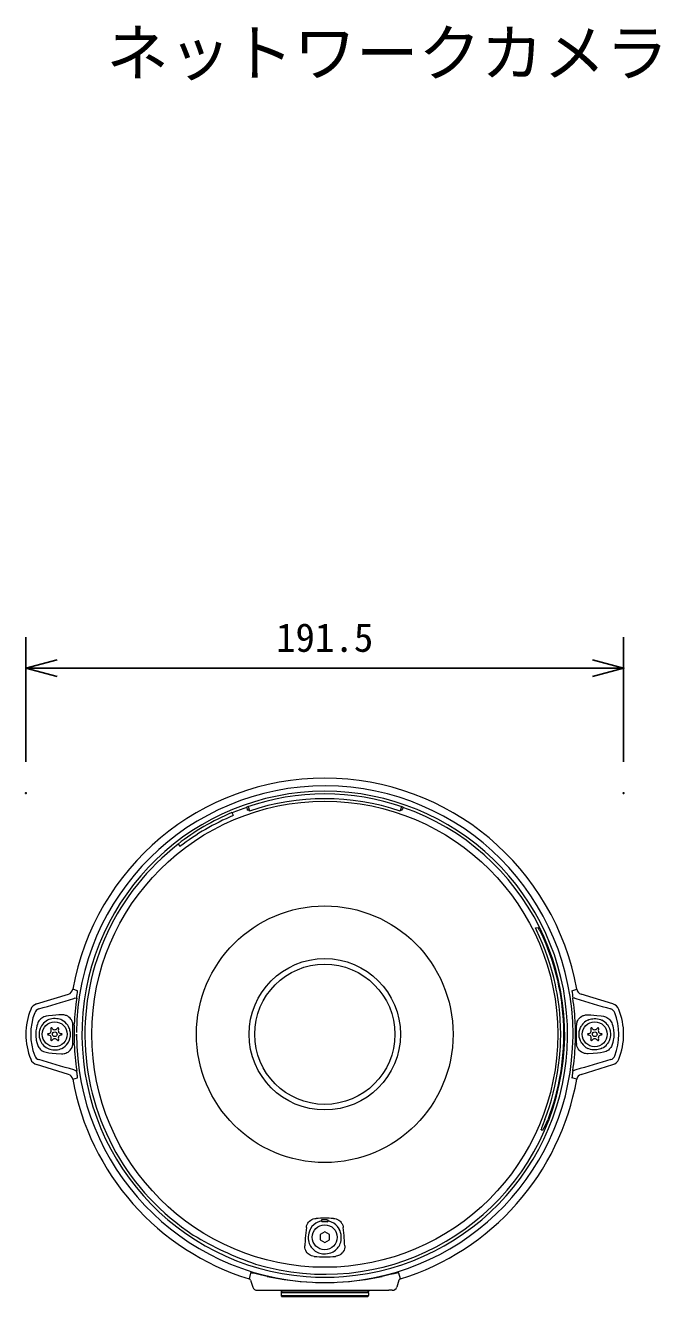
# Model space of a CAD drawing. Units: millimetres, scale not verified. Extents: x -62 to 63, y -119 to 120.
# Drawn here: x -40.7 to 0, y 38.3 to 119.7 of the extents above; entities that cross this region are included whole.
import ezdxf
from ezdxf.enums import TextEntityAlignment as Align

# ---------------------------------------------------------------- set-up
doc = ezdxf.new("R2010")
doc.units = ezdxf.units.MM
doc.header["$LTSCALE"] = 0.125
doc.header["$PDMODE"] = 32
doc.header["$PDSIZE"] = 0.0625
for name, color, linetype, lineweight in [('0-0_0', 7, 'Continuous', 25), ('0-4_GAIKEI', 1, 'Continuous', 18), ('0-5_SUNPO', 7, 'Continuous', 25)]:
    doc.layers.add(name, color=color, linetype=linetype, lineweight=lineweight)
doc.layers.add('0-1_DEFPOINTS', color=7, linetype='Continuous')
doc.layers.add('0-3_MOJI1', color=7, linetype='Continuous')
doc.styles.add('ＭＳ ゴシック', font='')
doc.styles.get('ＭＳ ゴシック').set_extended_font_data('MS Gothic')

# ---------------------------------------------------------------- blocks, each defined once
blk = doc.blocks.new('_OPEN30')
at = {"layer": '0-0_0'}
blk.add_line((0, 0), (-1, 0), dxfattribs=at)
blk.add_lwpolyline([(-1, 0.26795), (0, 0), (-1, -0.26795)], dxfattribs=at)
blk = doc.blocks.new('D6')
at = {"layer": '0-1_DEFPOINTS'}
for p in [(-0.3149, 51.705), (-38.6149, 43.705), (-0.3149, 43.705)]:
    blk.add_point(p, dxfattribs=at)
at = {"layer": '0-5_SUNPO'}
for p, q in [((-38.6149, 45.705), (-38.6149, 53.705)), ((-0.3149, 45.705), (-0.3149, 53.705)), ((-36.6149, 51.705), (-2.3149, 51.705))]:
    blk.add_line(p, q, dxfattribs=at)
at = {"layer": '0-5_SUNPO', "xscale": 2, "yscale": 2, "rotation": 180}
blk.add_blockref('_OPEN30', (-38.6149, 51.705), dxfattribs=at)
at = {"layer": '0-5_SUNPO', "xscale": 2, "yscale": 2}
blk.add_blockref('_OPEN30', (-0.3149, 51.705), dxfattribs=at)
at = {"layer": '0-5_SUNPO', "style": 'ＭＳ ゴシック'}
blk.add_text('191.5', height=1.833, dxfattribs=at).set_placement((-22.5899, 52.205), align=Align.BOTTOM_LEFT)

msp = doc.modelspace()

# ---------------------------------------------------------------- linework, layer by layer
at = {"layer": '0-4_GAIKEI'}
for p, q in [((-27.446, 69.3191), (-27.3752, 69.1502)), ((-26.5106, 69.6758), (-26.4469, 69.4911)), ((-26.4404, 69.4723), (-26.4469, 69.4911)), ((-26.4404, 69.4723), (-26.347, 69.504)), ((-26.4158, 69.7081), (-26.3261, 69.442)), ((-26.3197, 69.4231), (-26.3261, 69.442)), ((-16.6744, 69.4231), (-16.668, 69.442)), ((-16.5783, 69.7081), (-16.668, 69.442)), ((-16.6471, 69.504), (-16.5536, 69.4723)), ((-16.5536, 69.4723), (-16.5471, 69.4911)), ((-16.4835, 69.6758), (-16.5471, 69.4911)), ((-27.3675, 69.1318), (-27.3752, 69.1502)), ((-30.8981, 67.3103), (-30.7862, 67.1653)), ((-30.774, 67.1495), (-30.7862, 67.1653)), ((-7.9918, 61.9439), (-7.8214, 61.9586)), ((-37.3326, 57.9147), (-37.6424, 58.0069)), ((-5.6615, 57.9147), (-5.3517, 58.0069)), ((-37.4801, 57.4518), (-37.4205, 57.4425)), ((-5.514, 57.4518), (-5.5736, 57.4425)), ((-37.5522, 55.7032), (-37.5491, 55.7841)), ((-5.4418, 55.7032), (-5.445, 55.7841)), ((-37.4029, 55.0122), (-37.4033, 55.1255)), ((-5.5912, 55.0122), (-5.5908, 55.1255)), ((-37.5491, 54.4682), (-37.5522, 54.5475)), ((-5.445, 54.4682), (-5.4419, 54.5475)), ((-37.6424, 52.2442), (-37.3325, 52.3363)), ((-37.4801, 52.7993), (-37.4205, 52.8086)), ((-5.3517, 52.2442), (-5.6615, 52.3363)), ((-5.514, 52.7993), (-5.5736, 52.8086)), ((-21.7124, 43.1619), (-21.7112, 43.1714)), ((-21.2817, 43.1619), (-21.2829, 43.1714)), ((-21.497, 42.472), (-21.797, 42.2987)), ((-21.3397, 43.1082), (-21.6544, 43.1082)), ((-21.197, 42.2987), (-21.497, 42.472)), ((-21.797, 42.2987), (-21.797, 41.9523)), ((-21.797, 41.9523), (-21.497, 41.7791)), ((-21.497, 41.7791), (-21.197, 41.9523)), ((-21.197, 41.9523), (-21.197, 42.2987)), ((-24.2971, 38.5651), (-24.2971, 38.3851)), ((-18.697, 38.5651), (-24.2971, 38.5651)), ((-24.2971, 38.3851), (-18.697, 38.3851)), ((-24.2371, 38.3251), (-18.757, 38.3251)), ((-18.697, 38.7251), (-18.697, 38.6251)), ((-18.697, 38.5651), (-18.697, 38.3851))]:
    msp.add_line(p, q, dxfattribs=at)
at = {"layer": '0-4_GAIKEI', "color": 7}
for p, q in [((-39.9597, 57.0711), (-37.9192, 57.6949)), ((-3.0344, 57.0711), (-5.0749, 57.6949)), ((-37.9192, 52.5562), (-39.9597, 53.18)), ((-5.0749, 52.5562), (-3.0344, 53.18)), ((-26.2516, 39.3679), (-26.1056, 38.9303)), ((-16.7425, 39.3679), (-16.8885, 38.9303)), ((-25.8208, 38.7251), (-17.3887, 38.7251)), ((-17.1733, 38.7251), (-17.3887, 38.7251))]:
    msp.add_line(p, q, dxfattribs=at)
at = {"layer": '0-4_GAIKEI'}
for points in [[(-7.9918, 61.9439), (-7.992, 61.9438), (-7.9923, 61.9436), (-7.9924, 61.9432), (-7.9924, 61.9416), (-7.9917, 61.9377), (-7.9876, 61.9253), (-7.9715, 61.8865), (-7.9257, 61.789)], [(-7.9256, 61.789), (-7.9745, 61.894), (-7.9871, 61.9258)], [(-7.7348, 61.8054), (-7.792, 61.915), (-7.8145, 61.9515), (-7.8198, 61.9578), (-7.821, 61.9585), (-7.8214, 61.9586)], [(-7.4027, 49.6575), (-7.2476, 50.0764), (-7.105, 50.4998), (-6.9748, 50.9272), (-6.8573, 51.3583), (-6.7526, 51.7927), (-6.6607, 52.2299), (-6.5818, 52.6696), (-6.512, 53.1393), (-6.4569, 53.6111), (-6.4166, 54.0843), (-6.3996, 54.3681), (-6.3879, 54.6522), (-6.3804, 55.123), (-6.3877, 55.593), (-6.4097, 56.0626), (-6.4422, 56.4871), (-6.4867, 56.9108), (-6.5431, 57.3339), (-6.6102, 57.7487), (-6.6607, 58.0213), (-6.718, 58.3012), (-6.8218, 58.7519), (-6.9394, 59.1992), (-7.0706, 59.6427), (-7.2152, 60.082), (-7.3732, 60.5167), (-7.5444, 60.9463), (-7.7286, 61.3706), (-7.9257, 61.789)], [(-7.7348, 61.8054), (-7.5279, 61.3621), (-7.3352, 60.9123), (-7.157, 60.4566), (-6.9936, 59.9954), (-6.8449, 59.5293), (-6.7113, 59.0585), (-6.5929, 58.5838), (-6.5113, 58.2121), (-6.439, 57.8384), (-6.3761, 57.463), (-6.3353, 57.1813), (-6.2997, 56.8989), (-6.2563, 56.4745), (-6.2248, 56.0491), (-6.2051, 55.6217), (-6.1973, 55.194), (-6.2025, 54.7191), (-6.2223, 54.2453), (-6.2568, 53.7712), (-6.2999, 53.3502), (-6.3548, 52.9304), (-6.3983, 52.6491), (-6.4479, 52.3639), (-6.5416, 51.8957), (-6.6234, 51.5384), (-6.7214, 51.1552), (-6.8292, 50.7745), (-6.9469, 50.3967), (-7.0743, 50.0221), (-7.2113, 49.6511)], [(-37.6354, 55.7881), (-37.6453, 55.8418), (-37.6597, 55.8953), (-37.6789, 55.9486), (-37.7023, 55.9997), (-37.7292, 56.0473), (-37.759, 56.0915), (-37.8211, 56.1649), (-37.8872, 56.2241), (-37.9629, 56.2753), (-38.0522, 56.3193), (-38.1023, 56.3374), (-38.1543, 56.3517), (-38.2082, 56.3621), (-38.2626, 56.3683), (-38.3644, 56.3692), (-38.5421, 56.3598), (-38.7344, 56.3496), (-38.9385, 56.3344), (-39.1991, 56.3034), (-39.348, 56.2804), (-39.4168, 56.2657), (-39.4892, 56.2423), (-39.5627, 56.2089), (-39.633, 56.1662), (-39.6987, 56.1145), (-39.7577, 56.055), (-39.8088, 55.9893), (-39.8508, 55.9203), (-39.884, 55.8495), (-39.9077, 55.7832), (-39.9446, 55.6575), (-39.9762, 55.5268), (-39.994, 55.4327), (-40.0073, 55.3369), (-40.0163, 55.232), (-40.0193, 55.1255), (-40.0171, 55.0335), (-40.01, 54.9392), (-39.9976, 54.8413)], [(-5.3586, 55.7881), (-5.3487, 55.8418), (-5.3344, 55.8953), (-5.3152, 55.9486), (-5.2917, 55.9997), (-5.2648, 56.0473), (-5.2351, 56.0915), (-5.173, 56.1649), (-5.1068, 56.2241), (-5.0312, 56.2753), (-4.9418, 56.3193), (-4.8918, 56.3374), (-4.8398, 56.3517), (-4.7859, 56.3621), (-4.7315, 56.3683), (-4.6296, 56.3692)], [(-4.6296, 56.3692), (-4.452, 56.3598), (-4.2596, 56.3496), (-4.0556, 56.3344), (-3.7949, 56.3034), (-3.6461, 56.2804)], [(-3.6461, 56.2804), (-3.5772, 56.2657), (-3.5049, 56.2423), (-3.4314, 56.2089), (-3.361, 56.1662), (-3.2953, 56.1145), (-3.2364, 56.055), (-3.1853, 55.9893), (-3.1433, 55.9203), (-3.1101, 55.8495), (-3.0863, 55.7832)], [(-39.5892, 55.7529), (-39.6536, 55.6586), (-39.6968, 55.5805), (-39.7356, 55.4928), (-39.7583, 55.4272), (-39.7767, 55.3587), (-39.791, 55.2853), (-39.8006, 55.2061), (-39.8039, 55.1255)], [(-38.3445, 56.0296), (-38.4181, 56.0611), (-38.4956, 56.0876), (-38.5791, 56.109), (-38.6684, 56.124), (-38.7681, 56.1316), (-38.8735, 56.1291), (-38.9792, 56.1157), (-39.0812, 56.0922), (-39.1746, 56.0608), (-39.2556, 56.0255)], [(-37.9698, 54.5461), (-37.9224, 54.6246), (-37.8779, 54.7154), (-37.838, 54.8239), (-37.8085, 54.9476), (-37.7989, 55.0141), (-37.7936, 55.0833), (-37.7933, 55.1586), (-37.7984, 55.2321), (-37.8082, 55.3026), (-37.8226, 55.3715), (-37.8406, 55.4361), (-37.8624, 55.4983), (-37.8865, 55.5555), (-37.925, 55.6315), (-37.9658, 55.6993)], [(-37.6337, 54.5438), (-37.6335, 54.9977), (-37.6339, 55.4827), (-37.6336, 55.707)], [(-5.3604, 54.5438), (-5.3606, 54.9977), (-5.3602, 55.4827), (-5.3605, 55.707)], [(-5.0242, 54.5461), (-5.0717, 54.6246), (-5.1162, 54.7154), (-5.1561, 54.8239), (-5.1856, 54.9476), (-5.1952, 55.0141), (-5.2005, 55.0833), (-5.2008, 55.1586), (-5.1957, 55.2321), (-5.1858, 55.3026), (-5.1715, 55.3715), (-5.1535, 55.4361), (-5.1316, 55.4983), (-5.1075, 55.5555), (-5.0691, 55.6315), (-5.0282, 55.6993)], [(-4.6496, 56.0296), (-4.576, 56.0611), (-4.4985, 56.0876), (-4.415, 56.109), (-4.3256, 56.124), (-4.226, 56.1316), (-4.1206, 56.1291), (-4.0149, 56.1157), (-3.9128, 56.0922), (-3.8194, 56.0608), (-3.7385, 56.0255)], [(-3.4049, 55.7529), (-3.3405, 55.6586), (-3.2973, 55.5805), (-3.2585, 55.4928), (-3.2358, 55.4272), (-3.2174, 55.3587), (-3.2031, 55.2853), (-3.1935, 55.2061), (-3.1901, 55.1255)], [(-3.0863, 55.7832), (-3.0495, 55.6575), (-3.0179, 55.5268), (-3.0001, 55.4327), (-2.9867, 55.3369), (-2.9778, 55.232), (-2.9747, 55.1255)], [(-39.9976, 54.8413), (-39.98, 54.7423), (-39.9478, 54.6056), (-39.9077, 54.4678), (-39.8872, 54.4097), (-39.8607, 54.3499), (-39.8257, 54.2874), (-39.7827, 54.2262), (-39.7298, 54.1661), (-39.6684, 54.1111), (-39.5972, 54.0617), (-39.5194, 54.0213), (-39.4362, 53.9908), (-39.348, 53.9707), (-39.1723, 53.9439), (-38.972, 53.9199), (-38.7003, 53.8995), (-38.3645, 53.8818), (-38.2851, 53.8814), (-38.2035, 53.8897), (-38.1484, 53.9007), (-38.0943, 53.9163), (-38.0168, 53.9474), (-37.9464, 53.9858), (-37.8676, 54.0429), (-37.8013, 54.1074), (-37.7431, 54.1824), (-37.6929, 54.2709), (-37.6726, 54.3187), (-37.6562, 54.3678), (-37.6355, 54.4641)], [(-39.8039, 55.1255), (-39.8, 55.0387), (-39.7884, 54.9499), (-39.764, 54.8435), (-39.7415, 54.774), (-39.7137, 54.7062), (-39.669, 54.6185), (-39.6203, 54.5409), (-39.5892, 54.4982)], [(-3.1901, 55.1255), (-3.194, 55.0387), (-3.2057, 54.9499), (-3.23, 54.8435), (-3.2526, 54.774), (-3.2804, 54.7062), (-3.3251, 54.6185), (-3.3738, 54.5409), (-3.4048, 54.4982)], [(-2.9747, 55.1255), (-2.977, 55.0335), (-2.9841, 54.9392), (-2.9964, 54.8413), (-3.0141, 54.7423), (-3.0463, 54.6056), (-3.0863, 54.4678)], [(-39.2556, 54.2256), (-39.1829, 54.1936), (-39.1058, 54.1663), (-39.0224, 54.144), (-38.9288, 54.1277), (-38.8276, 54.1196), (-38.7215, 54.1218), (-38.6157, 54.1349), (-38.5152, 54.1577), (-38.425, 54.1874), (-38.3446, 54.2215)], [(-4.6296, 53.8818), (-4.709, 53.8814), (-4.7905, 53.8897), (-4.8456, 53.9007), (-4.8998, 53.9163), (-4.9773, 53.9474), (-5.0477, 53.9858), (-5.1265, 54.0429), (-5.1928, 54.1074), (-5.251, 54.1824), (-5.3012, 54.2709), (-5.3215, 54.3187), (-5.3379, 54.3678), (-5.3586, 54.4641)], [(-3.7385, 54.2256), (-3.8112, 54.1936), (-3.8882, 54.1663), (-3.9717, 54.144), (-4.0653, 54.1277), (-4.1665, 54.1196), (-4.2726, 54.1218), (-4.3783, 54.1349), (-4.4789, 54.1577), (-4.5691, 54.1874), (-4.6495, 54.2215)], [(-3.6461, 53.9707), (-3.8217, 53.9439), (-4.0221, 53.9199), (-4.2938, 53.8995), (-4.6296, 53.8818)], [(-3.0863, 54.4678), (-3.1068, 54.4097), (-3.1334, 54.3499), (-3.1684, 54.2874), (-3.2114, 54.2262), (-3.2643, 54.1661), (-3.3257, 54.1111), (-3.3968, 54.0617), (-3.4747, 54.0213), (-3.5579, 53.9908), (-3.6461, 53.9707)], [(-7.6297, 49.0033), (-7.523, 48.9997), (-7.5219, 48.9998), (-7.5194, 49.0011), (-7.5084, 49.0127), (-7.4931, 49.0351), (-7.4524, 49.1065), (-7.3758, 49.2613), (-7.2929, 49.4484), (-7.2113, 49.6511)], [(-7.4026, 49.6575), (-7.5458, 49.2819), (-7.6046, 49.1167), (-7.6278, 49.0339)], [(-22.6763, 42.759), (-22.6596, 42.8492), (-22.6305, 42.9364), (-22.5893, 43.0188), (-22.5368, 43.0947), (-22.4733, 43.1629), (-22.4004, 43.2213), (-22.3195, 43.2686), (-22.2324, 43.3036), (-22.1407, 43.3255), (-22.0489, 43.3338)], [(-21.6381, 43.2441), (-21.6799, 43.2418), (-21.6946, 43.2395), (-21.6976, 43.2383), (-21.6981, 43.2378)], [(-21.356, 43.2441), (-21.3142, 43.2418), (-21.2994, 43.2395), (-21.2965, 43.2383), (-21.296, 43.2378)], [(-20.9452, 43.3338), (-20.8512, 43.3252), (-20.7595, 43.3029), (-20.6723, 43.2675), (-20.5914, 43.2197), (-20.5376, 43.1779), (-20.4886, 43.1308), (-20.4449, 43.0788), (-20.416, 43.0371), (-20.3904, 42.9932), (-20.3499, 42.9004), (-20.3243, 42.8027), (-20.3178, 42.759)], [(-22.4102, 42.6744), (-22.4373, 42.6235), (-22.4859, 42.5108), (-22.5219, 42.3933), (-22.5452, 42.2725), (-22.5559, 42.15), (-22.5565, 42.1211)], [(-20.4375, 42.1211), (-20.4396, 42.179), (-20.4532, 42.3012), (-20.4796, 42.4213), (-20.5186, 42.5379), (-20.57, 42.6492), (-20.5838, 42.6744)], [(-22.176, 40.8993), (-22.2615, 40.9126), (-22.3444, 40.9365), (-22.4229, 40.9705), (-22.4958, 41.0139), (-22.5619, 41.0657), (-22.6254, 41.1309), (-22.6786, 41.2033), (-22.7208, 41.2815), (-22.7516, 41.3641), (-22.7708, 41.4493), (-22.7781, 41.5359), (-22.7773, 41.5796)], [(-20.2168, 41.5796), (-20.2188, 41.4856), (-20.2347, 41.3925), (-20.2643, 41.3022), (-20.3075, 41.2164), (-20.3653, 41.1349), (-20.4359, 41.0624), (-20.4758, 41.03), (-20.5184, 41.0007), (-20.5631, 40.9747), (-20.61, 40.9522), (-20.6857, 40.9247), (-20.7645, 40.9063), (-20.818, 40.8993)], [(-22.033, 41.1945), (-21.9836, 41.1695), (-21.8982, 41.1338), (-21.8099, 41.1055), (-21.7194, 41.0846), (-21.6366, 41.072), (-21.5529, 41.0652), (-21.497, 41.0639), (-21.4411, 41.0652), (-21.3298, 41.0755), (-21.2201, 41.0963), (-21.1132, 41.1276), (-21.0103, 41.1696), (-20.9611, 41.1945)], [(-25.1775, 39.6188), (-25.8066, 39.76), (-26.06, 39.8143), (-26.1545, 39.8312), (-26.2198, 39.8386), (-26.2399, 39.8382), (-26.2483, 39.8363), (-26.2509, 39.8348), (-26.2529, 39.832), (-26.3429, 39.4574)], [(-16.6511, 39.4574), (-16.7412, 39.832), (-16.7416, 39.8331), (-16.7434, 39.835), (-16.7464, 39.8365), (-16.7562, 39.8384), (-16.7799, 39.8383), (-16.8569, 39.8284), (-17.0493, 39.7904), (-17.3121, 39.732), (-17.8166, 39.6188)], [(-24.2971, 38.7251), (-24.2971, 38.6251), (-18.697, 38.6251)]]:
    msp.add_lwpolyline(points, dxfattribs=at)
for centre, radius in [((-21.497, 55.1255), 14.9256), ((-21.497, 55.1255), 8.2198), ((-21.497, 55.1255), 4.849), ((-21.497, 55.1255), 4.49), ((-38.7975, 55.1255), 0.8), ((-4.1966, 55.1255), 0.8), ((-38.7975, 55.1255), 0.152), ((-4.1966, 55.1255), 0.152), ((-21.497, 42.1255), 0.7994)]:
    msp.add_circle(centre, radius, dxfattribs=at)
at = {"layer": '0-4_GAIKEI', "color": 7}
for centre, radius, start, end in [((-21.497, 55.1255), 16.4004, 10.11858, 169.88142), ((-38.0361, 58.0774), 0.4, 286.99036, 349.83619), ((-4.958, 58.0774), 0.4, 190.16381, 253.00964), ((-39.7843, 56.4975), 0.5998, 107.00456, 158.29019), ((-3.2098, 56.4975), 0.5998, 21.70981, 72.99544), ((-36.3374, 55.1255), 4.3096, 158.29478, 201.70522), ((-6.6567, 55.1255), 4.3096, 338.29478, 21.70522), ((-39.7843, 53.7536), 0.5998, 201.70974, 252.99545), ((-3.2098, 53.7536), 0.5998, 287.00455, 338.29026), ((-38.0361, 52.1736), 0.4, 10.16332, 73.00921), ((-21.497, 55.1255), 16.4004, 190.11858, 252.81401), ((-21.497, 55.1255), 16.4004, 287.18599, 349.88142), ((-4.958, 52.1736), 0.4, 106.99079, 169.83668), ((-26.3847, 39.3234), 0.1404, 18.50893, 72.70284), ((-16.6094, 39.3234), 0.1404, 107.29947, 161.48895)]:
    msp.add_arc(centre, radius, start, end, dxfattribs=at)
at = {"layer": '0-4_GAIKEI'}
for centre, radius, start, end in [((-21.497, 55.1255), 15.9063, 0, 179.59177), ((-21.497, 55.1255), 15.5604, 274.42309, 265.57691), ((-21.497, 55.1255), 15.3898, 70.98775, 109.01226), ((-21.497, 55.0687), 15.143, 71.42933, 108.57067), ((-21.497, 55.1255), 15.3898, 112.74015, 127.65173), ((-21.497, 55.1255), 15.3699, 109.01226, 112.74015), ((-21.497, 55.1255), 15.3699, 253.22964, 70.98775), ((-21.4684, 55.0764), 15.2431, 112.76789, 127.62397), ((-21.497, 55.1255), 15.3699, 127.65173, 236.77037), ((-8.0455, 61.9169), 0.0601, 4.11041, 26.70014), ((-51.3089, 59.4719), 14.0627, 351.68205, 353.64281), ((8.3148, 59.4719), 14.0627, 186.35719, 188.31795), ((-242.3784, 743.724), 716.2168, 286.42822, 286.61526), ((-37.7564, 58.0007), 0.6145, 286.60974, 296.72056), ((-21.6238, 55.1249), 15.9389, 171.65777, 177.63003), ((-37.463, 57.1393), 0.3061, 76.98833, 82.02531), ((-21.3703, 55.1249), 15.9389, 2.36997, 8.34223), ((-5.5311, 57.1393), 0.3061, 97.97469, 103.01167), ((-5.2376, 58.0007), 0.6145, 243.27944, 253.39026), ((199.3843, 743.724), 716.2168, 253.38474, 253.57178), ((-36.4513, 55.1255), 3.886, 159.18946, 200.81034), ((-39.7106, 56.3629), 0.3999, 106.22743, 158.99894), ((-3.2835, 56.3629), 0.3999, 21.00106, 73.77257), ((-6.5427, 55.1255), 3.886, 339.18966, 20.81054), ((-38.8648, 55.2072), 0.9069, 115.53262, 143.01476), ((-39.2201, 55.3695), 0.2, 270, 30), ((-39.0088, 55.4916), 0.044, 30, 210), ((-38.7975, 55.6136), 0.2, 210, 330), ((-38.5862, 55.4916), 0.044, 330, 150), ((-38.3748, 55.3695), 0.2, 150, 270), ((-38.7181, 55.2193), 0.8922, 32.54157, 65.249), ((-39.1119, 55.7138), 1.4784, 359.73516, 2.88235), ((-21.7259, 55.1226), 15.837, 177.89897, 179.98948), ((-21.2682, 55.1226), 15.837, 0.01052, 2.10103), ((-3.8821, 55.7138), 1.4784, 177.11765, 180.26484), ((-4.276, 55.2193), 0.8922, 114.751, 147.45843), ((-4.6192, 55.3695), 0.2, 270, 30), ((-4.4079, 55.4916), 0.044, 30, 210), ((-4.1966, 55.6136), 0.2, 210, 330), ((-3.9853, 55.4916), 0.044, 330, 150), ((-3.774, 55.3695), 0.2, 150, 270), ((-4.1293, 55.2072), 0.9069, 36.98524, 64.46738), ((-39.2201, 55.1255), 0.044, 90, 270), ((-39.2201, 54.8815), 0.2, 330, 90), ((-39.0088, 54.7595), 0.044, 150, 330), ((-38.7975, 54.6375), 0.2, 30, 150), ((-38.5862, 54.7595), 0.044, 210, 30), ((-38.3748, 54.8815), 0.2, 90, 210), ((-38.3748, 55.1255), 0.044, 270, 90), ((-21.7178, 55.1286), 15.845, 180.01112, 182.10188), ((-21.497, 55.1255), 15.9063, 180.00001, 267.14732), ((-21.497, 55.1255), 15.9063, 272.85263, 359.59177), ((-21.2762, 55.1286), 15.845, 357.89812, 359.98888), ((-4.6192, 55.1255), 0.044, 90, 270), ((-4.6192, 54.8815), 0.2, 330, 90), ((-4.4079, 54.7595), 0.044, 150, 330), ((-4.1966, 54.6375), 0.2, 30, 150), ((-3.9853, 54.7595), 0.044, 210, 30), ((-3.774, 54.8815), 0.2, 90, 210), ((-3.774, 55.1255), 0.044, 270, 90), ((-39.7106, 53.8882), 0.3999, 201.00163, 253.77289), ((-38.8648, 55.0438), 0.9068, 216.98402, 244.46916), ((-38.7154, 55.0278), 0.8874, 294.69627, 327.13598), ((-39.1113, 54.5369), 1.4776, 357.17401, 0.26481), ((-21.6239, 55.1261), 15.9389, 182.36591, 188.34223), ((-21.3702, 55.1261), 15.9389, 351.65777, 357.63409), ((-3.8828, 54.5369), 1.4776, 179.73519, 182.82599), ((-4.2787, 55.0278), 0.8874, 212.86402, 245.30373), ((-4.1293, 55.0438), 0.9068, 295.53084, 323.01598), ((-3.2835, 53.8882), 0.3999, 286.22711, 338.99837), ((-242.3746, -633.46), 716.2033, 73.38474, 73.57178), ((199.3805, -633.46), 716.2033, 106.42822, 106.61526), ((-37.7564, 52.2505), 0.6144, 63.27939, 73.39191), ((-37.463, 53.1119), 0.3062, 277.97876, 283.01449), ((-51.1797, 50.796), 13.9324, 7.35742, 8.32664), ((-52.5147, 50.6335), 15.2774, 6.39946, 7.32069), ((9.5207, 50.6335), 15.2774, 172.67931, 173.60054), ((8.1856, 50.796), 13.9324, 171.67336, 172.64258), ((-5.5311, 53.1119), 0.3062, 256.98551, 262.02124), ((-5.2377, 52.2505), 0.6144, 106.60809, 116.72061), ((-7.6847, 49.0275), 0.0601, 336.26827, 13.97517), ((-21.497, 14.1737), 29.1653, 88.91588, 91.08415), ((-21.5056, 42.0626), 1.1186, 100.65555, 112.43682), ((-21.6549, 43.1661), 0.0578, 184.17834, 270.51801), ((-19.3952, 42.7479), 2.3544, 167.99107, 169.63888), ((-21.497, 36.3223), 6.9232, 88.8327, 91.1673), ((-21.3392, 43.1661), 0.0578, 269.4822, 355.8234), ((-23.5989, 42.7479), 2.3544, 10.36112, 12.00892), ((-21.4885, 42.0626), 1.1186, 67.56319, 79.34445), ((-1.8634, 40.3358), 20.9534, 173.35922, 175.25928), ((-21.552, 42.1844), 0.9883, 112.64443, 150.27639), ((-21.4421, 42.1844), 0.9883, 29.72362, 67.35557), ((-41.1236, 40.3361), 20.9463, 4.74175, 6.64246), ((-19.2753, 59.8901), 20.5866, 238.86518, 251.13482), ((-5.6894, 40.6963), 17.1106, 175.40329, 177.04077), ((-21.4264, 42.1048), 1.1301, 179.17232, 200.00761), ((-21.5516, 42.0729), 1.0018, 200.74198, 241.27431), ((-21.4425, 42.0729), 1.0018, 298.72569, 339.25802), ((-21.5676, 42.1048), 1.1301, 339.9895, 0.82638), ((-37.3101, 40.6958), 17.1161, 2.95995, 4.59691), ((-21.4741, 48.2722), 7.4061, 264.56188, 269.82293), ((-21.5199, 48.2722), 7.406, 270.17706, 275.43815), ((-21.5085, 56.3545), 17.1332, 257.63433, 267.38999), ((-21.497, 54.561), 14.9976, 265.4105, 274.58937), ((-21.4971, 55.0425), 15.8232, 267.1324, 272.86765), ((-21.4856, 56.3546), 17.1333, 272.61003, 282.36565), ((-24.2371, 38.5651), 0.06, 89.99996, 180.00001), ((-24.2371, 38.3851), 0.06, 180.00001, 270.00004), ((-18.757, 38.5651), 0.06, 0, 90.00004), ((-18.757, 38.3851), 0.06, 269.99996, 0)]:
    msp.add_arc(centre, radius, start, end, dxfattribs=at)
at = {"layer": '0-4_GAIKEI', "color": 7}
for centre, start_param, end_param in [((-25.8208, 39.0251), 0.3217506, 1.5707963), ((-17.1733, 39.0251), 1.5707963, 2.8198421)]:
    msp.add_ellipse(centre, major_axis=(-0.3002, 0), ratio=0.999391, start_param=start_param, end_param=end_param, dxfattribs=at)

# ---------------------------------------------------------------- block references
at = {"layer": '0-5_SUNPO'}
msp.add_blockref('D6', (-2.0322, 26.865), dxfattribs=at)

# ---------------------------------------------------------------- texts
at = {"layer": '0-3_MOJI1', "style": 'ＭＳ ゴシック'}
msp.add_text('ネットワークカメラ', height=2.933, dxfattribs=at).set_placement((-35.4966, 115.6322), align=Align.BOTTOM_LEFT)

doc.saveas('drawing.dxf')
